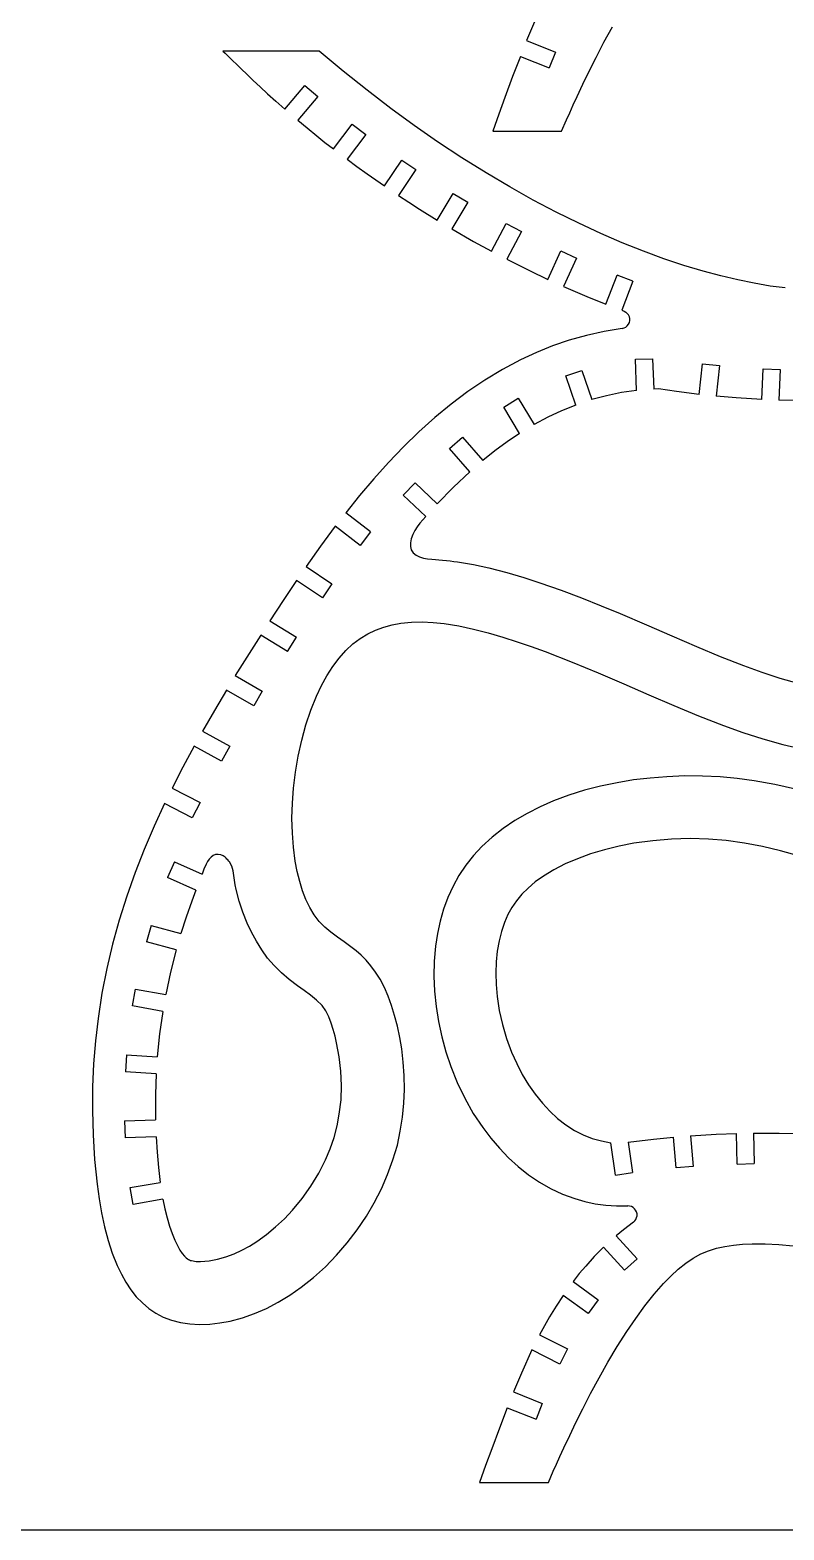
# Model space of a CAD drawing. Extents: x -123 to 123, y -118 to 118.
# Drawn here: x 0 to 61.5, y -117.6 to 4.7 of the extents above; entities that cross this region are included whole.
import ezdxf

# ---------------------------------------------------------------- set-up
doc = ezdxf.new("R2010")
doc.units = 0
doc.header["$MEASUREMENT"] = 0
doc.layers.get('0').update_dxf_attribs({"linetype": 'CONTINUOUS'})

msp = doc.modelspace()

# ---------------------------------------------------------------- linework, layer by layer
for p, q in [((41.14, 5.33), (40.49, 3.8)), ((46.79, 3.66), (47.48, 4.93)), ((40.49, 3.8), (42.85, 2.86)), ((23.57, 2.94), (15.73, 2.94)), ((15.73, 2.94), (15.91, 2.77)), ((15.91, 2.77), (16.15, 2.54)), ((16.15, 2.54), (17.22, 1.49)), ((25.53, 1.3), (23.57, 2.94)), ((39.98, 2.51), (39.35, 0.86)), ((39.98, 2.51), (42.34, 1.57)), ((42.85, 2.86), (42.34, 1.57)), ((46.15, 2.42), (46.79, 3.66)), ((17.22, 1.49), (17.7, 1.03)), ((27.48, -0.25), (25.53, 1.3)), ((45.08, 0.24), (45.59, 1.3)), ((45.59, 1.3), (46.15, 2.42)), ((17.7, 1.03), (18.2, 0.54)), ((18.2, 0.54), (18.76, 0.02)), ((18.76, 0.02), (19.37, -0.55)), ((20.77, -1.79), (22.42, 0.14)), ((22.42, 0.14), (23.48, -0.76)), ((39.35, 0.86), (38.72, -0.84)), ((44.61, -0.75), (45.08, 0.24)), ((19.37, -0.55), (20.04, -1.15)), ((20.04, -1.15), (20.77, -1.79)), ((23.48, -0.76), (21.83, -2.69)), ((29.41, -1.73), (27.48, -0.25)), ((38.72, -0.84), (38.23, -2.2)), ((44.29, -1.45), (44.61, -0.75)), ((31.33, -3.12), (29.41, -1.73)), ((38.23, -2.2), (37.74, -3.59)), ((43.74, -2.66), (44, -2.09)), ((44, -2.09), (44.29, -1.45)), ((21.83, -2.69), (22.59, -3.32)), ((22.59, -3.32), (23.39, -3.97)), ((24.74, -5.03), (26.28, -3.01)), ((26.28, -3.01), (27.39, -3.85)), ((33.22, -4.44), (31.33, -3.12)), ((37.74, -3.59), (43.33, -3.59)), ((43.33, -3.59), (43.74, -2.66)), ((23.39, -3.97), (24.05, -4.5)), ((24.05, -4.5), (24.74, -5.03)), ((27.39, -3.85), (25.85, -5.87)), ((35.21, -5.76), (33.22, -4.44)), ((25.85, -5.87), (26.66, -6.47)), ((28.89, -8.05), (30.31, -5.94)), ((30.31, -5.94), (31.47, -6.72)), ((37.18, -6.99), (35.21, -5.76)), ((26.66, -6.47), (27.5, -7.07)), ((27.5, -7.07), (28.89, -8.05)), ((31.47, -6.72), (30.04, -8.83)), ((39.12, -8.13), (37.18, -6.99)), ((41.02, -9.2), (39.12, -8.13)), ((30.04, -8.83), (30.89, -9.38)), ((30.89, -9.38), (31.76, -9.94)), ((33.19, -10.83), (34.5, -8.65)), ((35.69, -9.36), (34.39, -11.55)), ((34.5, -8.65), (35.69, -9.36)), ((42.9, -10.19), (41.02, -9.2)), ((31.76, -9.94), (33.19, -10.83)), ((44.74, -11.09), (42.9, -10.19)), ((34.39, -11.55), (36.17, -12.57)), ((37.64, -13.37), (38.82, -11.12)), ((38.82, -11.12), (40.06, -11.77)), ((40.06, -11.77), (38.88, -14.02)), ((46.54, -11.93), (44.74, -11.09)), ((48.29, -12.68), (46.54, -11.93)), ((36.17, -12.57), (37.64, -13.37)), ((42.23, -15.66), (43.28, -13.34)), ((43.28, -13.34), (44.55, -13.92)), ((50.01, -13.36), (48.29, -12.68)), ((51.68, -13.98), (50.01, -13.36)), ((38.88, -14.02), (40.73, -14.94)), ((44.55, -13.92), (43.5, -16.23)), ((53.3, -14.52), (51.68, -13.98)), ((54.87, -14.99), (53.3, -14.52)), ((40.73, -14.94), (42.23, -15.66)), ((46.95, -17.68), (47.86, -15.31)), ((49.16, -15.81), (47.86, -15.31)), ((49.16, -15.81), (48.24, -18.18)), ((56.32, -15.38), (54.87, -14.99)), ((57.71, -15.71), (56.32, -15.38)), ((59.05, -15.98), (57.71, -15.71)), ((43.5, -16.23), (45.4, -17.05)), ((45.4, -17.05), (46.95, -17.68)), ((60.34, -16.2), (59.05, -15.98)), ((61.57, -16.36), (60.34, -16.2)), ((48.24, -18.18), (48.44, -18.25)), ((48.44, -18.25), (48.58, -18.32)), ((48.7, -18.43), (48.58, -18.32)), ((48.43, -19.62), (48.58, -19.55)), ((48.58, -19.55), (48.7, -19.45)), ((48.8, -18.56), (48.7, -18.43)), ((48.7, -19.45), (48.8, -19.32)), ((48.87, -18.7), (48.8, -18.56)), ((48.8, -19.32), (48.87, -19.18)), ((48.91, -18.86), (48.87, -18.7)), ((48.87, -19.18), (48.91, -19.02)), ((48.91, -19.02), (48.91, -18.86)), ((43.97, -20.62), (42.61, -21.08)), ((45.37, -20.23), (43.97, -20.62)), ((46.8, -19.91), (45.37, -20.23)), ((48.28, -19.66), (46.8, -19.91)), ((48.28, -19.66), (48.43, -19.62)), ((41.29, -21.62), (39.99, -22.21)), ((42.61, -21.08), (41.29, -21.62)), ((38.52, -23), (37.08, -23.86)), ((39.99, -22.21), (38.52, -23)), ((43.68, -23.53), (45, -23.09)), ((45, -23.09), (45.81, -25.46)), ((49.37, -22.17), (50.76, -22.13)), ((49.46, -24.71), (49.37, -22.17)), ((50.76, -22.13), (50.85, -24.61)), ((54.56, -25.03), (54.82, -22.55)), ((54.82, -22.55), (56.21, -22.69)), ((56.21, -22.69), (55.95, -25.18)), ((59.67, -25.45), (59.77, -22.96)), ((59.77, -22.96), (61.16, -23.01)), ((61.16, -23.01), (61.06, -25.51)), ((37.08, -23.86), (35.69, -24.8)), ((44.49, -25.9), (43.68, -23.53)), ((35.69, -24.8), (34.34, -25.82)), ((38.62, -26.06), (39.81, -25.34)), ((39.81, -25.34), (41.11, -27.49)), ((47.01, -25.14), (45.81, -25.46)), ((48.22, -24.89), (47.01, -25.14)), ((49.46, -24.71), (48.22, -24.89)), ((51.24, -24.59), (50.85, -24.61)), ((52.7, -24.8), (51.24, -24.59)), ((54.56, -25.03), (52.7, -24.8)), ((57.58, -25.32), (55.95, -25.18)), ((59.67, -25.45), (57.58, -25.32)), ((62.7, -25.54), (61.06, -25.51)), ((34.34, -25.82), (33, -26.92)), ((39.92, -28.21), (38.62, -26.06)), ((43.34, -26.37), (42.21, -26.9)), ((44.49, -25.9), (43.34, -26.37)), ((31.71, -28.08), (30.44, -29.31)), ((33, -26.92), (31.71, -28.08)), ((42.21, -26.9), (41.11, -27.49)), ((30.44, -29.31), (29.22, -30.58)), ((34.21, -29.43), (35.26, -28.52)), ((35.26, -28.52), (36.91, -30.42)), ((38.9, -28.89), (37.9, -29.63)), ((39.92, -28.21), (38.9, -28.89)), ((35.86, -31.33), (34.21, -29.43)), ((37.9, -29.63), (36.91, -30.42)), ((29.22, -30.58), (28.03, -31.91)), ((35.86, -31.33), (34.52, -32.59)), ((28.03, -31.91), (26.87, -33.28)), ((30.43, -33.25), (31.39, -32.24)), ((31.39, -32.24), (33.2, -33.95)), ((34.52, -32.59), (33.2, -33.95)), ((26.87, -33.28), (25.74, -34.68)), ((32.26, -34.98), (30.43, -33.25)), ((27.76, -36.22), (25.74, -34.68)), ((32.02, -35.25), (31.79, -35.53)), ((32.26, -34.98), (32.02, -35.25)), ((24.89, -35.78), (23.68, -37.41)), ((26.92, -37.33), (24.89, -35.78)), ((27.76, -36.22), (26.92, -37.33)), ((31.2, -36.45), (31.08, -36.79)), ((31.37, -36.13), (31.2, -36.45)), ((31.57, -35.82), (31.37, -36.13)), ((31.79, -35.53), (31.57, -35.82)), ((23.68, -37.41), (22.51, -39.06)), ((31.08, -36.79), (31.01, -37.12)), ((31.01, -37.12), (31.01, -37.43)), ((31.01, -37.43), (31.09, -37.7)), ((31.09, -37.7), (31.24, -37.94)), ((22.51, -39.06), (24.62, -40.47)), ((31.24, -37.94), (31.48, -38.13)), ((31.48, -38.13), (31.77, -38.28)), ((31.77, -38.28), (32.09, -38.38)), ((32.09, -38.38), (32.42, -38.44)), ((32.42, -38.44), (32.75, -38.47)), ((32.75, -38.47), (33.62, -38.54)), ((33.62, -38.54), (33.96, -38.57)), ((33.96, -38.57), (34.26, -38.6)), ((34.26, -38.6), (34.56, -38.64)), ((34.56, -38.64), (34.86, -38.68)), ((34.86, -38.68), (36.16, -38.9)), ((36.16, -38.9), (37.42, -39.17)), ((21.73, -40.2), (20.63, -41.83)), ((23.85, -41.62), (21.73, -40.2)), ((37.42, -39.17), (38.87, -39.55)), ((38.87, -39.55), (40.25, -39.96)), ((40.25, -39.96), (41.58, -40.39)), ((24.62, -40.47), (23.85, -41.62)), ((41.58, -40.39), (43.3, -40.99)), ((43.3, -40.99), (44.96, -41.61)), ((20.63, -41.83), (19.56, -43.47)), ((44.96, -41.61), (46.56, -42.25)), ((46.56, -42.25), (48.12, -42.89)), ((19.56, -43.47), (21.72, -44.81)), ((28.18, -44.23), (28.84, -43.99)), ((28.84, -43.99), (29.53, -43.8)), ((29.53, -43.8), (30.24, -43.67)), ((30.24, -43.67), (31.1, -43.59)), ((31.1, -43.59), (31.97, -43.57)), ((31.97, -43.57), (32.87, -43.61)), ((32.87, -43.61), (33.77, -43.7)), ((33.77, -43.7), (34.96, -43.89)), ((34.96, -43.89), (36.16, -44.15)), ((48.12, -42.89), (50.27, -43.81)), ((50.27, -43.81), (52.34, -44.71)), ((18.81, -44.64), (16.74, -47.94)), ((20.99, -45.99), (18.81, -44.64)), ((20.99, -45.99), (21.72, -44.81)), ((26.33, -45.36), (26.92, -44.92)), ((26.92, -44.92), (27.54, -44.54)), ((27.54, -44.54), (28.18, -44.23)), ((36.16, -44.15), (37.35, -44.46)), ((37.35, -44.46), (38.54, -44.81)), ((38.54, -44.81), (39.71, -45.19)), ((39.71, -45.19), (40.86, -45.58)), ((52.34, -44.71), (54.34, -45.57)), ((25.2, -46.53), (25.75, -45.91)), ((25.75, -45.91), (26.33, -45.36)), ((40.86, -45.58), (41.99, -45.99)), ((41.99, -45.99), (44.19, -46.84)), ((54.34, -45.57), (56.28, -46.38)), ((56.28, -46.38), (58.17, -47.13)), ((24.21, -47.96), (24.69, -47.21)), ((24.69, -47.21), (25.2, -46.53)), ((44.19, -46.84), (46.32, -47.72)), ((58.17, -47.13), (59.66, -47.66)), ((59.66, -47.66), (61.13, -48.14)), ((16.74, -47.94), (18.94, -49.21)), ((23.36, -49.61), (23.77, -48.76)), ((23.77, -48.76), (24.21, -47.96)), ((46.32, -47.72), (48.41, -48.62)), ((48.41, -48.62), (50.46, -49.51)), ((61.13, -48.14), (62.59, -48.55)), ((16.02, -49.13), (15.03, -50.8)), ((18.24, -50.41), (16.02, -49.13)), ((18.94, -49.21), (18.24, -50.41)), ((22.9, -50.76), (23.36, -49.61)), ((50.46, -49.51), (52.49, -50.39)), ((15.03, -50.8), (14.06, -52.47)), ((22.49, -51.96), (22.9, -50.76)), ((52.49, -50.39), (54.51, -51.22)), ((54.51, -51.22), (56.53, -52.01)), ((14.06, -52.47), (16.29, -53.69)), ((22.15, -53.21), (22.49, -51.96)), ((56.53, -52.01), (58.13, -52.58)), ((13.38, -53.69), (12.46, -55.4)), ((15.62, -54.91), (13.38, -53.69)), ((16.29, -53.69), (15.62, -54.91)), ((21.86, -54.5), (22.15, -53.21)), ((58.13, -52.58), (59.74, -53.09)), ((59.74, -53.09), (61.38, -53.55)), ((61.38, -53.55), (63.04, -53.94)), ((21.64, -55.8), (21.86, -54.5)), ((12.46, -55.4), (11.58, -57.12)), ((21.48, -57.12), (21.64, -55.8)), ((51.91, -56.18), (50.55, -56.29)), ((53.38, -56.12), (51.91, -56.18)), ((54.84, -56.13), (53.38, -56.12)), ((56.27, -56.2), (54.84, -56.13)), ((57.66, -56.33), (56.27, -56.2)), ((11.58, -57.12), (13.87, -58.29)), ((21.4, -58.35), (21.48, -57.12)), ((45.21, -57.29), (43.93, -57.69)), ((46.52, -56.95), (45.21, -57.29)), ((47.86, -56.67), (46.52, -56.95)), ((49.2, -56.45), (47.86, -56.67)), ((50.55, -56.29), (49.2, -56.45)), ((59.03, -56.51), (57.66, -56.33)), ((60.73, -56.83), (59.03, -56.51)), ((62.4, -57.21), (60.73, -56.83)), ((10.97, -58.37), (10.12, -60.22)), ((13.23, -59.53), (10.97, -58.37)), ((13.87, -58.29), (13.23, -59.53)), ((21.36, -59.57), (21.4, -58.35)), ((41.59, -58.63), (40.53, -59.17)), ((42.69, -58.15), (41.59, -58.63)), ((43.93, -57.69), (42.69, -58.15)), ((21.39, -60.77), (21.36, -59.57)), ((39.52, -59.76), (38.57, -60.4)), ((40.53, -59.17), (39.52, -59.76)), ((10.12, -60.22), (9.32, -62.1)), ((21.48, -61.93), (21.39, -60.77)), ((37.67, -61.1), (36.85, -61.86)), ((38.57, -60.4), (37.67, -61.1)), ((9.32, -62.1), (8.58, -63.99)), ((21.63, -63.05), (21.48, -61.93)), ((36.85, -61.86), (36.16, -62.6)), ((46.85, -62.13), (45.71, -62.47)), ((48.03, -61.84), (46.85, -62.13)), ((49.24, -61.61), (48.03, -61.84)), ((50.77, -61.4), (49.24, -61.61)), ((52.3, -61.27), (50.77, -61.4)), ((53.83, -61.23), (52.3, -61.27)), ((55.31, -61.27), (53.83, -61.23)), ((56.76, -61.39), (55.31, -61.27)), ((58.25, -61.59), (56.76, -61.39)), ((59.73, -61.86), (58.25, -61.59)), ((61.19, -62.21), (59.73, -61.86)), ((62.65, -62.62), (61.19, -62.21)), ((11.79, -63.12), (11.22, -64.39)), ((11.79, -63.12), (14.03, -64.13)), ((14.36, -63.31), (14.18, -63.72)), ((14.47, -63.1), (14.36, -63.31)), ((14.6, -62.91), (14.47, -63.1)), ((14.76, -62.73), (14.6, -62.91)), ((14.94, -62.6), (14.76, -62.73)), ((15.13, -62.52), (14.94, -62.6)), ((15.34, -62.51), (15.13, -62.52)), ((15.55, -62.55), (15.34, -62.51)), ((15.75, -62.64), (15.55, -62.55)), ((15.83, -62.69), (15.75, -62.64)), ((15.91, -62.75), (15.83, -62.69)), ((15.99, -62.81), (15.91, -62.75)), ((16.06, -62.89), (15.99, -62.81)), ((16.13, -62.96), (16.06, -62.89)), ((16.2, -63.05), (16.13, -62.96)), ((16.26, -63.13), (16.2, -63.05)), ((16.45, -63.47), (16.26, -63.13)), ((16.56, -63.85), (16.45, -63.47)), ((21.79, -63.9), (21.63, -63.05)), ((35.53, -63.38), (34.97, -64.22)), ((36.16, -62.6), (35.53, -63.38)), ((43.63, -63.29), (42.7, -63.77)), ((44.63, -62.86), (43.63, -63.29)), ((45.71, -62.47), (44.63, -62.86)), ((8.58, -63.99), (7.9, -65.92)), ((13.52, -65.43), (11.22, -64.39)), ((14.18, -63.72), (14.03, -64.13)), ((16.67, -64.62), (16.56, -63.85)), ((16.74, -65), (16.67, -64.62)), ((21.99, -64.71), (21.79, -63.9)), ((22.23, -65.47), (21.99, -64.71)), ((34.97, -64.22), (34.49, -65.1)), ((41.2, -64.76), (40.61, -65.25)), ((41.86, -64.28), (41.2, -64.76)), ((42.7, -63.77), (41.86, -64.28)), ((7.9, -65.92), (7.28, -67.87)), ((13.52, -65.43), (13.19, -66.31)), ((16.82, -65.37), (16.74, -65)), ((17.05, -66.31), (16.82, -65.37)), ((22.5, -66.19), (22.23, -65.47)), ((34.49, -65.1), (34.07, -66.03)), ((40.1, -65.76), (39.66, -66.29)), ((40.61, -65.25), (40.1, -65.76)), ((13.19, -66.31), (12.73, -67.63)), ((17.35, -67.23), (17.05, -66.31)), ((22.82, -66.84), (22.5, -66.19)), ((23.18, -67.44), (22.82, -66.84)), ((33.72, -66.98), (33.44, -67.96)), ((34.07, -66.03), (33.72, -66.98)), ((39.29, -66.83), (38.96, -67.42)), ((39.66, -66.29), (39.29, -66.83)), ((7.28, -67.87), (6.74, -69.82)), ((9.87, -68.3), (9.51, -69.64)), ((9.87, -68.3), (12.31, -68.96)), ((12.73, -67.63), (12.31, -68.96)), ((17.71, -68.12), (17.35, -67.23)), ((18.06, -68.86), (17.71, -68.12)), ((23.59, -67.97), (23.18, -67.44)), ((24.03, -68.43), (23.59, -67.97)), ((24.53, -68.86), (24.03, -68.43)), ((33.44, -67.96), (33.22, -68.97)), ((38.68, -68.07), (38.43, -68.79)), ((38.96, -67.42), (38.68, -68.07)), ((11.92, -70.3), (9.51, -69.64)), ((18.46, -69.59), (18.06, -68.86)), ((18.89, -70.29), (18.46, -69.59)), ((25.06, -69.25), (24.53, -68.86)), ((25.61, -69.64), (25.06, -69.25)), ((26.17, -70.04), (25.61, -69.64)), ((33.22, -68.97), (33.06, -70)), ((38.24, -69.56), (38.09, -70.39)), ((38.43, -68.79), (38.24, -69.56)), ((6.74, -69.82), (6.27, -71.81)), ((11.92, -70.3), (11.46, -72.1)), ((19.37, -70.96), (18.89, -70.29)), ((26.58, -70.36), (26.17, -70.04)), ((26.99, -70.72), (26.58, -70.36)), ((27.4, -71.12), (26.99, -70.72)), ((33.06, -70), (32.96, -71.2)), ((38.09, -70.39), (38, -71.27)), ((6.27, -71.81), (5.87, -73.83)), ((11.46, -72.1), (11.07, -73.93)), ((19.92, -71.57), (19.37, -70.96)), ((20.51, -72.15), (19.92, -71.57)), ((27.8, -71.58), (27.4, -71.12)), ((28.18, -72.1), (27.8, -71.58)), ((28.55, -72.69), (28.18, -72.1)), ((32.96, -71.2), (32.93, -72.42)), ((38, -71.27), (37.97, -72.18)), ((21.14, -72.71), (20.51, -72.15)), ((21.81, -73.22), (21.14, -72.71)), ((22.35, -73.59), (21.81, -73.22)), ((28.9, -73.37), (28.55, -72.69)), ((32.93, -72.42), (32.98, -73.66)), ((37.97, -72.18), (38, -73.12)), ((38, -73.12), (38.08, -74.08)), ((5.87, -73.83), (5.55, -75.89)), ((8.36, -74.85), (8.61, -73.48)), ((8.61, -73.48), (11.07, -73.93)), ((22.88, -73.97), (22.35, -73.59)), ((23.37, -74.38), (22.88, -73.97)), ((23.81, -74.83), (23.37, -74.38)), ((29.2, -74.06), (28.9, -73.37)), ((29.48, -74.82), (29.2, -74.06)), ((32.98, -73.66), (33.11, -74.9)), ((38.08, -74.08), (38.26, -75.23)), ((10.83, -75.3), (8.36, -74.85)), ((10.83, -75.3), (10.56, -77.14)), ((24.12, -75.26), (23.81, -74.83)), ((24.37, -75.74), (24.12, -75.26)), ((24.56, -76.26), (24.37, -75.74)), ((29.73, -75.64), (29.48, -74.82)), ((29.96, -76.5), (29.73, -75.64)), ((33.11, -74.9), (33.3, -76.14)), ((38.26, -75.23), (38.52, -76.38)), ((5.55, -75.89), (5.34, -77.71)), ((24.73, -76.79), (24.56, -76.26)), ((24.87, -77.32), (24.73, -76.79)), ((30.15, -77.42), (29.96, -76.5)), ((33.3, -76.14), (33.57, -77.37)), ((38.52, -76.38), (38.86, -77.52)), ((5.34, -77.71), (5.19, -79.57)), ((10.56, -77.14), (10.37, -79.01)), ((25, -77.86), (24.87, -77.32)), ((25.22, -79.01), (25, -77.86)), ((30.31, -78.36), (30.15, -77.42)), ((33.57, -77.37), (33.9, -78.59)), ((38.86, -77.52), (39.27, -78.63)), ((7.88, -78.84), (7.79, -80.23)), ((7.88, -78.84), (10.37, -79.01)), ((25.35, -80.17), (25.22, -79.01)), ((30.43, -79.43), (30.31, -78.36)), ((30.5, -80.53), (30.43, -79.43)), ((33.9, -78.59), (34.31, -79.8)), ((39.27, -78.63), (39.68, -79.56)), ((5.19, -79.57), (5.11, -81.46)), ((10.28, -80.4), (7.79, -80.23)), ((10.28, -80.4), (10.22, -82.07)), ((25.4, -81.35), (25.35, -80.17)), ((30.52, -81.66), (30.5, -80.53)), ((34.31, -79.8), (34.84, -81.11)), ((39.68, -79.56), (40.14, -80.44)), ((40.14, -80.44), (40.65, -81.28)), ((5.11, -81.46), (5.09, -83.38)), ((25.36, -82.52), (25.4, -81.35)), ((30.48, -82.79), (30.52, -81.66)), ((34.84, -81.11), (35.45, -82.38)), ((40.65, -81.28), (41.2, -82.06)), ((10.22, -82.07), (10.22, -83.78)), ((25.22, -83.69), (25.36, -82.52)), ((30.37, -83.93), (30.48, -82.79)), ((35.45, -82.38), (36.14, -83.61)), ((41.2, -82.06), (41.78, -82.79)), ((41.78, -82.79), (42.38, -83.44)), ((5.09, -83.38), (5.14, -85.35)), ((7.7, -84.22), (10.23, -84.13)), ((7.7, -84.22), (7.75, -85.61)), ((10.22, -83.78), (10.23, -84.13)), ((25.04, -84.64), (25.22, -83.69)), ((30.19, -85.06), (30.37, -83.93)), ((36.14, -83.61), (36.91, -84.77)), ((42.38, -83.44), (43.02, -84.02)), ((43.02, -84.02), (43.7, -84.55)), ((5.14, -85.35), (5.26, -87.36)), ((10.28, -85.52), (7.75, -85.61)), ((10.28, -85.52), (10.36, -86.77)), ((24.79, -85.58), (25.04, -84.64)), ((29.95, -86.19), (30.19, -85.06)), ((36.91, -84.77), (37.57, -85.64)), ((43.7, -84.55), (44.39, -85)), ((44.39, -85), (45.1, -85.36)), ((45.1, -85.36), (45.83, -85.65)), ((50.84, -85.71), (52.47, -85.55)), ((52.68, -88.05), (52.47, -85.55)), ((53.86, -85.44), (55.95, -85.31)), ((53.86, -85.44), (54.06, -87.93)), ((55.95, -85.31), (57.59, -85.24)), ((57.65, -87.74), (57.59, -85.24)), ((58.98, -85.22), (61.07, -85.22)), ((58.98, -85.22), (59.04, -87.71)), ((61.07, -85.22), (62.72, -85.25)), ((10.36, -86.77), (10.47, -88.02)), ((24.1, -87.39), (24.48, -86.5)), ((24.48, -86.5), (24.79, -85.58)), ((29.59, -87.41), (29.95, -86.19)), ((37.57, -85.64), (38.27, -86.46)), ((38.27, -86.46), (39.01, -87.23)), ((45.83, -85.65), (46.59, -85.86)), ((46.59, -85.86), (47.36, -86.01)), ((47.74, -88.64), (47.36, -86.01)), ((48.76, -85.97), (50.84, -85.71)), ((48.76, -85.97), (49.12, -88.44)), ((5.26, -87.36), (5.47, -89.39)), ((23.54, -88.49), (24.1, -87.39)), ((29.16, -88.6), (29.59, -87.41)), ((39.01, -87.23), (39.8, -87.95)), ((39.8, -87.95), (40.64, -88.61)), ((54.06, -87.93), (52.68, -88.05)), ((57.65, -87.74), (59.04, -87.71)), ((10.47, -88.02), (10.62, -89.24)), ((22.9, -89.55), (23.54, -88.49)), ((28.65, -89.76), (29.16, -88.6)), ((40.64, -88.61), (41.53, -89.21)), ((41.53, -89.21), (42.45, -89.74)), ((47.74, -88.64), (49.12, -88.44)), ((5.47, -89.39), (5.63, -90.57)), ((8.16, -89.66), (10.62, -89.24)), ((8.4, -91.03), (8.16, -89.66)), ((22.19, -90.55), (22.9, -89.55)), ((28.07, -90.9), (28.65, -89.76)), ((42.45, -89.74), (43.42, -90.19)), ((43.42, -90.19), (44.43, -90.56)), ((5.63, -90.57), (5.83, -91.73)), ((10.84, -90.61), (8.4, -91.03)), ((10.84, -90.61), (11, -91.39)), ((11, -91.39), (11.18, -92.12)), ((20.74, -92.21), (21.4, -91.5)), ((21.4, -91.5), (22.19, -90.55)), ((27.43, -91.99), (28.07, -90.9)), ((44.43, -90.56), (45.24, -90.79)), ((45.24, -90.79), (46.08, -90.97)), ((46.08, -90.97), (46.94, -91.09)), ((46.94, -91.09), (47.83, -91.15)), ((47.83, -91.15), (48.73, -91.15)), ((48.89, -91.16), (48.73, -91.15)), ((49.04, -91.21), (48.89, -91.16)), ((49.17, -91.28), (49.04, -91.21)), ((49.29, -91.38), (49.17, -91.28)), ((49.38, -91.5), (49.29, -91.38)), ((49.45, -91.64), (49.38, -91.5)), ((49.49, -91.8), (49.45, -91.64)), ((5.83, -91.73), (6.08, -92.87)), ((6.08, -92.87), (6.37, -93.96)), ((11.18, -92.12), (11.37, -92.79)), ((11.37, -92.79), (11.58, -93.4)), ((19.28, -93.49), (20.03, -92.87)), ((20.03, -92.87), (20.74, -92.21)), ((26.68, -93.11), (27.43, -91.99)), ((49.19, -92.48), (48.39, -93.09)), ((49.19, -92.48), (49.31, -92.37)), ((49.31, -92.37), (49.4, -92.25)), ((49.4, -92.25), (49.46, -92.1)), ((49.46, -92.1), (49.49, -91.95)), ((49.49, -91.95), (49.49, -91.8)), ((6.37, -93.96), (6.71, -95.01)), ((11.58, -93.4), (11.8, -93.94)), ((11.8, -93.94), (12.02, -94.39)), ((17.9, -94.44), (18.5, -94.06)), ((18.5, -94.06), (19.28, -93.49)), ((25.86, -94.17), (26.68, -93.11)), ((48.39, -93.09), (47.78, -93.59)), ((47.78, -93.59), (49.49, -95.46)), ((6.71, -95.01), (7.11, -96.01)), ((12.02, -94.39), (12.23, -94.75)), ((12.23, -94.75), (12.42, -95.04)), ((12.42, -95.04), (12.6, -95.25)), ((12.6, -95.25), (12.73, -95.38)), ((15.3, -95.5), (15.98, -95.31)), ((15.98, -95.31), (16.64, -95.07)), ((16.64, -95.07), (17.28, -94.77)), ((17.28, -94.77), (17.9, -94.44)), ((24.08, -96.11), (25, -95.17)), ((25, -95.17), (25.86, -94.17)), ((46.01, -95.27), (45.31, -96.05)), ((46.75, -94.52), (46.01, -95.27)), ((48.46, -96.4), (46.75, -94.52)), ((54.07, -95.41), (54.69, -95.07)), ((54.69, -95.07), (55.33, -94.81)), ((55.33, -94.81), (55.98, -94.6)), ((55.98, -94.6), (56.65, -94.45)), ((56.65, -94.45), (57.36, -94.34)), ((57.36, -94.34), (58.1, -94.28)), ((58.1, -94.28), (58.89, -94.24)), ((58.89, -94.24), (59.93, -94.25)), ((59.93, -94.25), (61.04, -94.3)), ((61.04, -94.3), (62.21, -94.41)), ((7.11, -96.01), (7.45, -96.71)), ((12.73, -95.38), (12.84, -95.46)), ((12.84, -95.46), (12.92, -95.51)), ((12.92, -95.51), (13.01, -95.55)), ((13.01, -95.55), (13.09, -95.59)), ((13.09, -95.59), (13.18, -95.61)), ((13.18, -95.61), (13.54, -95.68)), ((13.54, -95.68), (13.91, -95.69)), ((13.91, -95.69), (14.61, -95.63)), ((14.61, -95.63), (15.3, -95.5)), ((23.11, -96.98), (24.08, -96.11)), ((45.31, -96.05), (44.78, -96.67)), ((49.49, -95.46), (48.46, -96.4)), ((52.24, -96.87), (52.85, -96.31)), ((52.85, -96.31), (53.46, -95.82)), ((53.46, -95.82), (54.07, -95.41)), ((7.45, -96.71), (7.82, -97.37)), ((7.82, -97.37), (8.22, -97.98)), ((22.11, -97.78), (23.11, -96.98)), ((44.78, -96.67), (44.28, -97.32)), ((44.28, -97.32), (46.33, -98.8)), ((50.88, -98.35), (51.64, -97.48)), ((51.64, -97.48), (52.24, -96.87)), ((8.22, -97.98), (8.67, -98.55)), ((8.67, -98.55), (9.16, -99.06)), ((20.24, -99), (21.19, -98.42)), ((21.19, -98.42), (22.11, -97.78)), ((43.46, -98.44), (42.89, -99.31)), ((45.52, -99.93), (43.46, -98.44)), ((46.33, -98.8), (45.52, -99.93)), ((50.12, -99.3), (50.88, -98.35)), ((9.16, -99.06), (9.68, -99.51)), ((9.68, -99.51), (10.26, -99.89)), ((10.26, -99.89), (10.87, -100.21)), ((10.87, -100.21), (11.55, -100.47)), ((17.32, -100.27), (18.3, -99.93)), ((18.3, -99.93), (19.28, -99.5)), ((19.28, -99.5), (20.24, -99)), ((42.35, -100.2), (41.55, -101.65)), ((42.89, -99.31), (42.35, -100.2)), ((49.39, -100.32), (50.12, -99.3)), ((11.55, -100.47), (12.28, -100.66)), ((12.28, -100.66), (13.04, -100.77)), ((13.04, -100.77), (13.83, -100.81)), ((13.83, -100.81), (14.65, -100.78)), ((14.65, -100.78), (15.48, -100.69)), ((15.48, -100.69), (16.33, -100.54)), ((16.33, -100.54), (17.32, -100.27)), ((47.88, -102.62), (48.66, -101.38)), ((48.66, -101.38), (49.39, -100.32)), ((41.55, -101.65), (43.81, -102.79)), ((47.12, -103.89), (47.88, -102.62)), ((40.92, -102.89), (40.06, -104.77)), ((43.19, -104.04), (40.92, -102.89)), ((43.81, -102.79), (43.19, -104.04)), ((40.06, -104.77), (39.41, -106.31)), ((46.4, -105.17), (47.12, -103.89)), ((39.41, -106.31), (41.77, -107.25)), ((45.71, -106.45), (46.4, -105.17)), ((41.77, -107.25), (41.26, -108.54)), ((45.07, -107.69), (45.71, -106.45)), ((38.9, -107.6), (38.27, -109.25)), ((38.9, -107.6), (41.26, -108.54)), ((44.51, -108.81), (45.07, -107.69)), ((38.27, -109.25), (37.65, -110.95)), ((43.53, -110.86), (44, -109.87)), ((44, -109.87), (44.51, -108.81)), ((37.65, -110.95), (37.15, -112.31)), ((43.21, -111.56), (43.53, -110.86)), ((37.15, -112.31), (36.66, -113.7)), ((42.66, -112.77), (42.92, -112.2)), ((42.92, -112.2), (43.21, -111.56)), ((42.26, -113.7), (42.66, -112.77)), ((36.66, -113.7), (42.26, -113.7)), ((123.21, -117.56), (-123.21, -117.56))]:
    msp.add_line(p, q)

doc.saveas('drawing.dxf')
